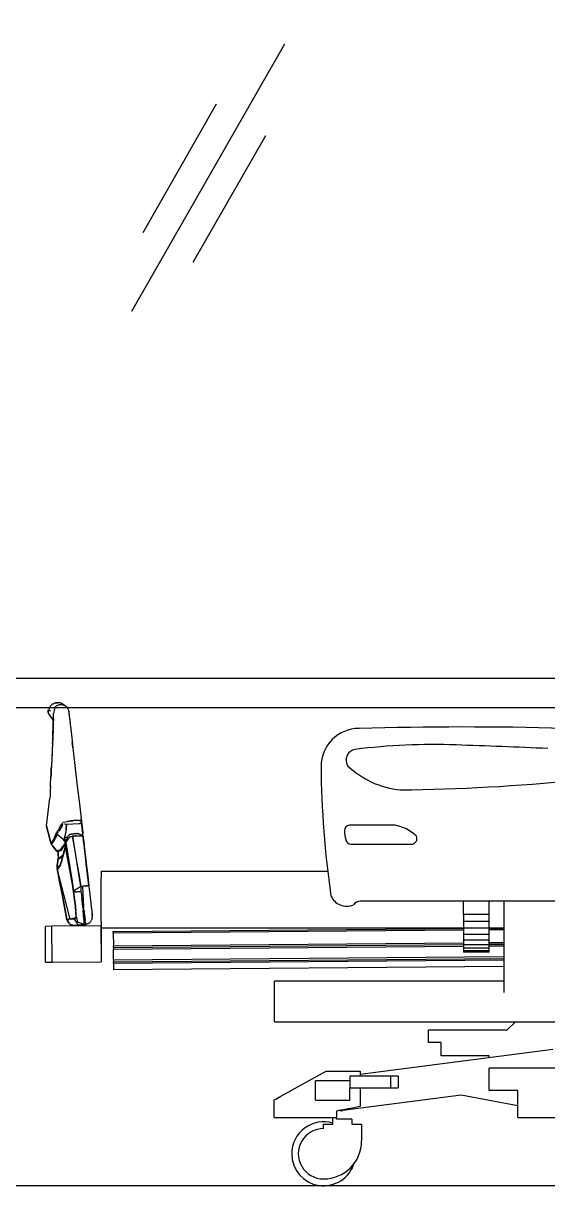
# Model space of a CAD drawing. Header units: millimetres. Extents: x 3552052 to 4144896, y -707811 to -630695.
# Drawn here: x 3655476 to 3656375, y -700186 to -698191 of the extents above; entities that cross this region are included whole.
import ezdxf

# ---------------------------------------------------------------- set-up
doc = ezdxf.new("R2010")
doc.units = ezdxf.units.MM
doc.header["$LTSCALE"] = 6
doc.header["$MEASUREMENT"] = 0
for name, color, linetype, lineweight in [('EQP', 6, 'CONTINUOUS', 0), ('MEP_HVAC_RA_DUCT', 1, 'CONTINUOUS', 0), ('SECTION', 251, 'CONTINUOUS', 0)]:
    doc.layers.add(name, color=color, linetype=linetype, lineweight=lineweight)

msp = doc.modelspace()

# ---------------------------------------------------------------- linework, layer by layer
at = {"layer": 'EQP', "lineweight": -3}
for p, q in [((3655521.2, -699366), (3655523, -699362.2)), ((3655526, -699359.5), (3655524.9, -699360.3)), ((3655530.5, -699357.5), (3655529.7, -699357.9)), ((3655531.8, -699357.4), (3655531.5, -699357.4)), ((3655531.5, -699357.4), (3655531.8, -699357.4)), ((3655539.5, -699357.3), (3655537.1, -699357)), ((3655542.1, -699358.4), (3655540.8, -699358.1)), ((3655541.3, -699360.1), (3655543.8, -699360.5)), ((3655544, -699359.8), (3655542.1, -699358.4)), ((3655547, -699361.7), (3655544.3, -699359.9)), ((3655547, -699361.8), (3655547.4, -699362.1)), ((3655549.2, -699363.2), (3655548.6, -699362.9)), ((3655549.2, -699363.2), (3655548.9, -699363)), ((3655550.1, -699364.2), (3655549.2, -699363.2)), ((3655519.7, -699376.5), (3655527.1, -699386.4)), ((3655520.7, -699367), (3655520.2, -699369.3)), ((3655520.2, -699369.3), (3655520.2, -699369.3)), ((3655520.7, -699367), (3655521.2, -699366)), ((3655521.5, -699370.1), (3655521.5, -699370.5)), ((3655521.5, -699370.5), (3655521.5, -699370.1)), ((3655554.2, -699373.2), (3655554.1, -699371.9)), ((3655554.1, -699371.9), (3655554.2, -699373.2)), ((3655554.7, -699377.4), (3655554.6, -699376.9)), ((3655554.7, -699376.9), (3655554.7, -699377.4)), ((3655527.1, -699408.7), (3655527.4, -699399.8)), ((3655527.2, -699386.9), (3655527.2, -699386.1)), ((3655527.2, -699386.1), (3655527.3, -699387.5)), ((3655527.4, -699390.1), (3655527.3, -699387.5)), ((3655527.3, -699403.8), (3655527.3, -699401.4)), ((3655527.5, -699392.9), (3655527.4, -699390.6)), ((3655527.4, -699395.6), (3655527.4, -699390.6)), ((3655527.4, -699399.8), (3655527.4, -699397.4)), ((3655528.3, -699388.4), (3655528.3, -699385.3)), ((3655556.5, -699392.5), (3655556.5, -699392.9)), ((3655526.5, -699425), (3655526.6, -699423.4)), ((3655526.6, -699421.7), (3655526.8, -699416.6)), ((3655526.6, -699421.7), (3655526.7, -699421.4)), ((3655526.6, -699423.4), (3655526.6, -699421.7)), ((3655526.5, -699425), (3655524.4, -699466.5)), ((3655526.4, -699426.9), (3655526.5, -699425)), ((3655560.6, -699428.5), (3655560.2, -699425.3)), ((3655561.3, -699434.4), (3655560.6, -699428.5)), ((3655515.7, -699568.1), (3655521.8, -699520.9)), ((3655543.1, -699567), (3655544.7, -699564.1)), ((3655543.3, -699561.9), (3655552.1, -699560.8)), ((3655575.8, -699561), (3655575.2, -699555.3)), ((3655575.5, -699561.9), (3655575.8, -699561)), ((3655575.8, -699561), (3655578.1, -699580.4)), ((3655534.2, -699582.8), (3655536.8, -699578.2)), ((3655534.2, -699582.8), (3655544.2, -699590.5)), ((3655535.8, -699576.1), (3655535.3, -699577.1)), ((3655571.8, -699565.1), (3655550.2, -699566)), ((3655568.4, -699581.4), (3655567.2, -699581.5)), ((3655568.8, -699581.5), (3655568.4, -699581.4)), ((3655568.8, -699581.5), (3655570, -699581.5)), ((3655573.8, -699564.9), (3655573.6, -699565.1)), ((3655574, -699583.4), (3655574.1, -699583.5)), ((3655577.1, -699583.6), (3655576.4, -699584)), ((3655576.6, -699568), (3655576.6, -699567.7)), ((3655576.7, -699569), (3655576.6, -699568)), ((3655579.8, -699595.2), (3655578.3, -699582.2)), ((3656113.5, -699567.3), (3656035.6, -699567.3)), ((3655529.7, -699588.1), (3655528, -699591.4)), ((3655547.8, -699604.2), (3655545.1, -699616.9)), ((3655547.8, -699604.2), (3655545.5, -699614.1)), ((3655546.6, -699588.4), (3655552.4, -699587.7)), ((3655552.4, -699587.7), (3655546.6, -699588.4)), ((3655548.4, -699596.8), (3655546.8, -699589.7)), ((3655547.8, -699604.2), (3655548.3, -699602.1)), ((3655548.4, -699596.8), (3655548, -699597.4)), ((3655549.4, -699597), (3655548.4, -699596.8)), ((3655548.5, -699599.2), (3655548.9, -699598.5)), ((3655550.2, -699593), (3655549.9, -699593.6)), ((3655549.9, -699593.6), (3655549.9, -699593.9)), ((3655554.3, -699589.3), (3655554.2, -699589.5)), ((3655578.6, -699586.8), (3655578.8, -699587.1)), ((3655578.7, -699587.1), (3655578.8, -699587.1)), ((3655579.2, -699591.2), (3655578.8, -699588.8)), ((3655579.4, -699594.4), (3655579.7, -699594.6)), ((3655580.3, -699599.6), (3655579.5, -699595.2)), ((3655579.6, -699595.5), (3655579.8, -699595.2)), ((3655580, -699597.8), (3655579.7, -699595.2)), ((3655579.8, -699595.2), (3655580.1, -699597.8)), ((3655580.3, -699599.6), (3655580, -699599.3)), ((3655580.4, -699600.6), (3655580.1, -699600.1)), ((3656037.8, -699599.9), (3656141.3, -699599.9)), ((3655534.5, -699611.7), (3655533.8, -699612.1)), ((3655536.3, -699611.2), (3655536.6, -699611.5)), ((3655536.6, -699611.5), (3655536.3, -699611.2)), ((3655536.6, -699611.5), (3655536.7, -699611.9)), ((3655536.7, -699611.9), (3655536.6, -699611.5)), ((3655542.8, -699621.6), (3655543.9, -699620)), ((3655544, -699621.7), (3655544.5, -699619.7)), ((3655547.9, -699605), (3655562.5, -699680.9)), ((3655581.4, -699609.3), (3655581, -699607.6)), ((3655581.3, -699609.9), (3655581.4, -699609.3)), ((3655582.2, -699616.1), (3655582, -699615.7)), ((3655582, -699615.7), (3655582.2, -699616.1)), ((3655586, -699649.8), (3655582.1, -699616.1)), ((3655556.3, -699728.3), (3655534.1, -699641.6)), ((3655539.2, -699634.5), (3655538.3, -699636.9)), ((3655541.7, -699630), (3655541.1, -699631.7)), ((3655609.9, -699645.8), (3655998.9, -699645.8)), ((3655609.9, -699645.8), (3655609.9, -699656.7)), ((3655609.9, -699733.1), (3655609.9, -699656.7)), ((3655562.5, -699680.9), (3655566.1, -699713.6)), ((3655564.9, -699681.4), (3655575.1, -699680.6)), ((3655567.1, -699676.7), (3655566.1, -699677.3)), ((3655577.9, -699672.2), (3655579.6, -699708)), ((3655586.2, -699671.2), (3655586.4, -699671.2)), ((3655576.6, -699692.1), (3655576.6, -699692.3)), ((3655578, -699705.7), (3655576.6, -699692.1)), ((3655577.8, -699702.9), (3655577.7, -699702.5)), ((3655577.8, -699702.9), (3655577.8, -699702.6)), ((3655578, -699704.8), (3655577.8, -699702.9)), ((3655578.2, -699706.8), (3655577.8, -699702.9)), ((3656742.1, -699697.4), (3656054.5, -699697.4)), ((3656231, -699720.2), (3656231, -699697.4)), ((3656275, -699720.2), (3656275, -699697.4)), ((3656299.8, -699697.4), (3656299.8, -699760.2)), ((3655566.6, -699726.1), (3655566.1, -699713.6)), ((3655566.7, -699723.4), (3655569.2, -699733.4)), ((3655580.2, -699728.3), (3655578.9, -699712.8)), ((3655579.7, -699721.3), (3655579.3, -699717.2)), ((3655580.1, -699712.5), (3655579.6, -699708)), ((3655579.7, -699721.3), (3655579.9, -699723.8)), ((3655580.8, -699718.9), (3655580.6, -699716.5)), ((3655580.8, -699718.9), (3655581.5, -699724.6)), ((3655594.3, -699722), (3655594, -699719.2)), ((3655594, -699719.2), (3655594.4, -699722.9)), ((3655594.4, -699722.9), (3655594.5, -699725.3)), ((3656275, -699720.2), (3656231, -699720.2)), ((3656231, -699720.2), (3656231, -699732.4)), ((3656275, -699732.4), (3656275, -699720.2)), ((3655524.9, -699740.6), (3655514, -699740.7)), ((3655514.5, -699802.2), (3655514, -699740.7)), ((3655609.4, -699739.8), (3655524.9, -699740.6)), ((3655525.4, -699802.1), (3655524.9, -699740.6)), ((3655552.1, -699731), (3655551.7, -699731.3)), ((3655551.7, -699731.3), (3655552.3, -699731.5)), ((3655552.2, -699728.8), (3655553.4, -699728.7)), ((3655553, -699728.7), (3655552.2, -699728.8)), ((3655552.2, -699728.8), (3655554.2, -699735.4)), ((3655555.2, -699736.1), (3655556, -699737)), ((3655556, -699737), (3655557, -699737.5)), ((3655562.9, -699727.5), (3655556.3, -699728.3)), ((3655559.2, -699738.5), (3655560.2, -699739.1)), ((3655561, -699739), (3655560.2, -699739.1)), ((3655560.2, -699739.1), (3655561.4, -699739.2)), ((3655562.9, -699727.5), (3655565.8, -699731.8)), ((3655565, -699739.4), (3655566.3, -699739.3)), ((3655565, -699739.4), (3655566.3, -699739.3)), ((3655566.3, -699739.3), (3655565, -699739.4)), ((3655565.5, -699731.5), (3655566, -699732.1)), ((3655569.2, -699733.4), (3655566, -699732.3)), ((3655567.2, -699733.9), (3655569.9, -699738.2)), ((3655580.1, -699737.7), (3655569.2, -699733.4)), ((3655570.8, -699738.8), (3655569.9, -699738.2)), ((3655580.2, -699728.3), (3655580.1, -699737.7)), ((3655581.4, -699737.5), (3655580.3, -699737.7)), ((3655582.4, -699732.6), (3655582.3, -699731.6)), ((3655582.8, -699736.3), (3655582.9, -699736.5)), ((3655582.9, -699736.5), (3655582.8, -699736.3)), ((3655587.6, -699735.9), (3655585.3, -699736.9)), ((3655587.6, -699735.9), (3655589.8, -699734.4)), ((3655591.7, -699732.5), (3655593.1, -699730.2)), ((3655594.1, -699727.8), (3655593.1, -699730.2)), ((3655594.1, -699727.8), (3655594.5, -699725.3)), ((3655609.4, -699739.8), (3655609.9, -699801.4)), ((3655610.1, -699801.4), (3655609.5, -699739.8)), ((3655609.9, -699733.1), (3655609.9, -699743.9)), ((3656231, -699732.4), (3656231, -699744)), ((3656275, -699732.4), (3656231, -699732.4)), ((3656275, -699744), (3656275, -699732.4)), ((3656231, -699743.9), (3655609.9, -699743.9)), ((3655630.4, -699749.8), (3656231, -699744.6)), ((3656231, -699747.3), (3655630.4, -699752.6)), ((3655630.4, -699752.6), (3655630.4, -699749.8)), ((3655630.4, -699752.6), (3655630.6, -699774.3)), ((3656231, -699744), (3656231, -699754.7)), ((3656275, -699744), (3656231, -699744)), ((3656231, -699754.7), (3656231, -699764.2)), ((3656275, -699754.7), (3656231, -699754.7)), ((3656294.4, -699743.9), (3656275, -699743.9)), ((3656275, -699744.2), (3656299.8, -699744)), ((3656275, -699754.7), (3656275, -699744)), ((3656299.8, -699746.7), (3656275, -699746.9)), ((3656275, -699764.2), (3656275, -699754.7)), ((3656299.8, -699743.9), (3656294.4, -699743.9)), ((3656299.8, -699760.2), (3656299.8, -699772.1)), ((3655630.6, -699774.3), (3656231, -699769.1)), ((3655630.6, -699777.1), (3656231, -699771.8)), ((3655630.6, -699777.1), (3655630.6, -699774.3)), ((3655630.6, -699779.8), (3656231, -699774.6)), ((3655630.6, -699777.1), (3655630.6, -699779.8)), ((3655630.8, -699798.9), (3655630.6, -699779.8)), ((3656231, -699764.2), (3656231, -699772.2)), ((3656275, -699764.2), (3656231, -699764.2)), ((3656231, -699772.2), (3656231, -699778.4)), ((3656275, -699772.2), (3656231, -699772.2)), ((3656231, -699778.4), (3656231, -699782.6)), ((3656275, -699778.4), (3656231, -699778.4)), ((3656231, -699782.6), (3656231, -699784.8)), ((3656275, -699782.6), (3656231, -699782.6)), ((3656275, -699772.2), (3656275, -699764.2)), ((3656275, -699768.7), (3656299.8, -699768.5)), ((3656275, -699771.4), (3656299.8, -699771.2)), ((3656275, -699778.4), (3656275, -699772.2)), ((3656275, -699774.2), (3656299.8, -699774)), ((3656275, -699782.6), (3656275, -699778.4)), ((3656275, -699784.8), (3656275, -699782.6)), ((3656299.8, -699772.1), (3656299.8, -699834.3)), ((3655514.5, -699802.2), (3655525.4, -699802.1)), ((3655525.4, -699802.1), (3655609.9, -699801.4)), ((3656299.8, -699793), (3655630.8, -699798.9)), ((3655630.8, -699801.6), (3656299.8, -699795.7)), ((3656299.8, -699798.5), (3655630.8, -699804.3)), ((3655630.8, -699798.9), (3655630.8, -699801.6)), ((3655630.8, -699804.3), (3655630.8, -699801.6)), ((3656275, -699784.8), (3656231, -699784.8)), ((3655630.8, -699804.3), (3655630.9, -699815.2)), ((3656299.8, -699809.4), (3655630.9, -699815.2)), ((3656299.8, -699834.9), (3655906.9, -699834.9)), ((3655906.9, -699904.3), (3655906.9, -699834.9)), ((3656299.8, -699834.3), (3656299.8, -699841.5)), ((3656299.8, -699841.5), (3656299.8, -699852)), ((3656299.8, -699852), (3656299.8, -699854)), ((3655906.9, -699904.3), (3657375.9, -699904.3)), ((3656170.6, -699940), (3656170.6, -699918.2)), ((3656170.6, -699918.2), (3656305.8, -699918.2)), ((3656305.8, -699918.2), (3656319.8, -699904.3)), ((3656192.4, -699940), (3656170.6, -699940)), ((3656192.4, -699963), (3656192.4, -699940)), ((3656053.9, -699994.2), (3656383.8, -699951.2)), ((3656275, -699963), (3656192.4, -699963)), ((3656275, -699965.4), (3656275, -699963)), ((3655995.4, -699989.2), (3656017.2, -699989.2)), ((3656017.2, -699989.2), (3656053.9, -699989.2)), ((3656106.3, -699997.7), (3656036, -699997.7)), ((3656036, -699997.7), (3656036, -700018)), ((3656053.9, -699989.2), (3656053.9, -699997.7)), ((3656118.9, -699997.7), (3656106.3, -699997.7)), ((3656106.3, -700018), (3656106.3, -699997.7)), ((3656118.9, -699997.7), (3656118.9, -700018)), ((3656722.4, -699983.9), (3656275, -699983.9)), ((3656275, -700022.3), (3656275, -699983.9)), ((3655977.2, -700039), (3655977.2, -700005.7)), ((3655988.8, -700005.7), (3655977.2, -700005.7)), ((3656036, -700005.7), (3655988.8, -700005.7)), ((3656036, -700039), (3656036, -700018)), ((3656036, -700018), (3656106.3, -700018)), ((3656053.9, -700018), (3656053.9, -700049.8)), ((3656106.3, -700018), (3656118.9, -700018)), ((3656324, -700022.3), (3656275, -700022.3)), ((3656324, -700068.5), (3656324, -700022.3)), ((3655906.3, -700068.5), (3655906.3, -700038.6)), ((3655977.2, -700039), (3655988.8, -700039)), ((3655988.8, -700039), (3656036, -700039)), ((3656226.6, -700030.1), (3656024, -700056.5)), ((3656324, -700048.4), (3656226.6, -700030.1)), ((3656013.3, -700057.7), (3656013.3, -700068.5)), ((3655906.3, -700068.5), (3656013.3, -700068.5)), ((3655991.1, -700087.9), (3655991.1, -700080.1)), ((3655991.1, -700080.1), (3656006.7, -700080.1)), ((3656006.7, -700080.1), (3656006.7, -700068.5)), ((3656013.3, -700071.4), (3656013.3, -700068.5)), ((3656039.4, -700071.4), (3656013.3, -700071.4)), ((3656039.4, -700071.4), (3656039.4, -700080.1)), ((3656039.4, -700080.1), (3656056.2, -700080.1)), ((3656056.2, -700080.1), (3656056.2, -700108.7)), ((3656324, -700068.5), (3656722.4, -700068.5))]:
    msp.add_line(p, q, dxfattribs=at)
at = {"layer": 'EQP', "lineweight": -3, "flags": 128}
for points in [[(3655523, -699362.2), (3655523.5, -699361.8), (3655524, -699361.3), (3655524.5, -699360.8), (3655524.9, -699360.3)], [(3655526, -699359.5), (3655526.9, -699359.1), (3655527.7, -699358.7), (3655528.6, -699358.3), (3655529.5, -699357.9)], [(3655534.1, -699361.6), (3655533.1, -699362.4), (3655532.1, -699363.3), (3655531.1, -699364.1), (3655530.1, -699365)], [(3655530.1, -699365), (3655531.1, -699364.1), (3655531.5, -699363.8)], [(3655530.5, -699357.5), (3655530.8, -699357.5), (3655531.1, -699357.5), (3655531.5, -699357.4)], [(3655531.5, -699363.8), (3655532.1, -699363.3), (3655533.1, -699362.4), (3655534.1, -699361.6)], [(3655534.6, -699357.1), (3655533.9, -699357.1), (3655533.2, -699357.2), (3655532.5, -699357.3), (3655531.8, -699357.4)], [(3655531.8, -699357.4), (3655532.5, -699357.3), (3655533.2, -699357.2), (3655533.5, -699357.2)], [(3655534.6, -699357.1), (3655534.2, -699357.1), (3655533.9, -699357.1), (3655533.5, -699357.2), (3655533.2, -699357.2)], [(3655533.2, -699357.2), (3655533.5, -699357.2), (3655533.9, -699357.1), (3655534.2, -699357.1), (3655534.6, -699357.1)], [(3655534.1, -699361.6), (3655535.3, -699361.2), (3655535.8, -699361.1)], [(3655535.8, -699361.1), (3655535.3, -699361.2), (3655534.1, -699361.6)], [(3655537.1, -699357), (3655536.5, -699357), (3655535.8, -699357), (3655535.2, -699357.1), (3655534.6, -699357.1)], [(3655537.1, -699360.7), (3655537.7, -699360.5), (3655538.8, -699360.1)], [(3655538.8, -699360.1), (3655537.7, -699360.5), (3655537.1, -699360.7)], [(3655538.9, -699360.1), (3655539.5, -699360.1), (3655540.1, -699360.1), (3655540.7, -699360.1), (3655541.3, -699360.1)], [(3655544.2, -699359.8), (3655543, -699359.2), (3655541.8, -699358.6), (3655540.6, -699358), (3655539.4, -699357.4)], [(3655543.8, -699360.5), (3655544.4, -699360.7), (3655545.1, -699360.9), (3655545.7, -699361.2), (3655546.3, -699361.4)], [(3655548.6, -699362.9), (3655548, -699362.5), (3655547.4, -699362.1), (3655546.9, -699361.8), (3655546.3, -699361.4)], [(3655549.5, -699363.8), (3655550.1, -699364.3), (3655551.2, -699365.1)], [(3655519, -699369.4), (3655518.9, -699370.4), (3655518.8, -699371.4), (3655518.7, -699372.4), (3655518.7, -699373.3)], [(3655518.7, -699373.3), (3655518.7, -699372.4), (3655518.8, -699371.4), (3655518.9, -699370.4), (3655519, -699369.4)], [(3655518.7, -699373.3), (3655518.9, -699374.1), (3655519.2, -699374.9), (3655519.4, -699375.7), (3655519.7, -699376.5)], [(3655519.7, -699376.5), (3655519.4, -699375.7), (3655519.2, -699374.9), (3655518.9, -699374.1), (3655518.7, -699373.3)], [(3655519, -699369.4), (3655520, -699369.9), (3655521, -699370.3), (3655522.1, -699370.8), (3655523.1, -699371.2)], [(3655520.2, -699369.3), (3655520.2, -699369.3), (3655520.2, -699369.3)], [(3655523.1, -699371.2), (3655522.4, -699370.8), (3655521.7, -699370.3), (3655521, -699369.8), (3655520.3, -699369.3)], [(3655530.1, -699365), (3655529.9, -699365.8), (3655529.7, -699366.6), (3655529.5, -699367.4), (3655527.8, -699375.3)], [(3655528.3, -699385.3), (3655528.2, -699382.8), (3655528, -699380.3), (3655527.9, -699377.8), (3655527.8, -699375.3)], [(3655552.6, -699367.3), (3655552.3, -699366.7), (3655551.9, -699366.2), (3655551.5, -699365.6), (3655551.2, -699365.1)], [(3655553.6, -699369.6), (3655553.4, -699369), (3655553.1, -699368.4), (3655552.9, -699367.9), (3655552.6, -699367.3)], [(3655553.6, -699369.6), (3655553.7, -699370.2), (3655553.9, -699370.8), (3655554, -699371.4), (3655554.1, -699371.9)], [(3655554.1, -699371.9), (3655554.2, -699373.2), (3655554.4, -699374.4), (3655554.5, -699375.6), (3655554.7, -699376.9)], [(3655554.7, -699376.9), (3655554.7, -699377.4), (3655554.8, -699377.9), (3655554.8, -699378.4), (3655554.9, -699378.9)], [(3655554.7, -699377.4), (3655554.7, -699377.1), (3655554.7, -699376.9)], [(3655554.9, -699378.9), (3655555, -699379.9), (3655555.1, -699380.9), (3655555.2, -699381.9), (3655555.4, -699382.9)], [(3655555.4, -699382.9), (3655555.5, -699384.4), (3655555.7, -699386), (3655555.9, -699387.5), (3655556.1, -699389)], [(3655526.9, -699414.9), (3655526.9, -699413.6), (3655527.1, -699408.7), (3655527.3, -699403.8)], [(3655527.4, -699390.5), (3655527.3, -699388.4), (3655527.2, -699386.9)], [(3655527.3, -699404.8), (3655527.2, -699406), (3655527.2, -699408.1)], [(3655527.3, -699387.5), (3655527.4, -699388.9), (3655527.4, -699390.2), (3655527.4, -699391.6), (3655527.5, -699392.9)], [(3655527.4, -699399.8), (3655527.3, -699401.9), (3655527.3, -699402.5)], [(3655527.4, -699397.7), (3655527.4, -699395.6), (3655527.5, -699392.9)], [(3655527.5, -699392.9), (3655527.4, -699394.6), (3655527.4, -699396.4), (3655527.4, -699398.1), (3655527.4, -699399.8)], [(3655556.1, -699389), (3655556.3, -699391.1), (3655556.5, -699393.1), (3655556.8, -699395.1), (3655557, -699397.2)], [(3655557, -699397.2), (3655557.6, -699402.2), (3655558.2, -699407.3), (3655558.7, -699412.4), (3655559.3, -699417.5)], [(3655527.2, -699408.1), (3655527.1, -699411.5), (3655526.9, -699414.9), (3655526.8, -699418.3), (3655526.6, -699421.7)], [(3655559.3, -699417.5), (3655560, -699423), (3655560.6, -699428.4), (3655561.2, -699433.9), (3655561.8, -699439.4)], [(3655526.5, -699425), (3655526.2, -699430.3), (3655525.9, -699435.6), (3655525.7, -699440.9), (3655525.4, -699446.2)], [(3655561.8, -699439.4), (3655561.8, -699439.4), (3655561.7, -699439.4), (3655561.7, -699439.4), (3655561.6, -699439.4)], [(3655561.8, -699439.4), (3655565.3, -699469.8), (3655568.8, -699500.2), (3655572.3, -699530.6), (3655575.8, -699561)], [(3655525.4, -699446.2), (3655525.1, -699451.3), (3655524.9, -699456.4), (3655524.6, -699461.5), (3655524.4, -699466.5)], [(3655523.4, -699485.2), (3655523.7, -699480.6), (3655523.9, -699475.9), (3655524.1, -699471.2), (3655524.4, -699466.5)], [(3655524.4, -699466.5), (3655524.1, -699471.2), (3655523.9, -699475.9), (3655523.7, -699480.6), (3655523.4, -699485.2)], [(3655522.8, -699500.8), (3655522.5, -699506.3), (3655522.3, -699511.7), (3655522, -699517.2), (3655521.8, -699520.9)], [(3655522.6, -699501.9), (3655522.8, -699497.8), (3655523, -699493.6), (3655523.2, -699489.4), (3655523.4, -699485.2)], [(3655556.2, -699560.1), (3655555.1, -699560.2), (3655554.1, -699560.4), (3655553.1, -699560.6), (3655552.1, -699560.8)], [(3655562.5, -699559.3), (3655560.9, -699559.5), (3655559.3, -699559.7), (3655557.7, -699559.9), (3655556.2, -699560.1)], [(3655556.2, -699560.1), (3655557.7, -699559.9), (3655559.3, -699559.7), (3655560.9, -699559.5), (3655562.5, -699559.3)], [(3655565.1, -699559.1), (3655564.4, -699559.2), (3655563.8, -699559.2), (3655563.1, -699559.3), (3655562.5, -699559.3)], [(3655567.5, -699559), (3655566.9, -699559), (3655566.3, -699559.1), (3655565.7, -699559.1), (3655565.1, -699559.1)], [(3655569.8, -699559.1), (3655569.3, -699559.1), (3655568.7, -699559), (3655568.1, -699559), (3655567.5, -699559)], [(3655571.8, -699559.3), (3655571.3, -699559.2), (3655570.8, -699559.2), (3655570.3, -699559.1), (3655569.8, -699559.1)], [(3655574.7, -699560), (3655574, -699559.8), (3655573.3, -699559.6), (3655572.6, -699559.4), (3655571.8, -699559.3)], [(3655574.6, -699563.9), (3655574.1, -699564.5), (3655573.8, -699564.9)], [(3655575.7, -699562.6), (3655575.2, -699563.3), (3655574.6, -699563.9)], [(3655575.8, -699561), (3655575.6, -699560.8), (3655575.3, -699560.5), (3655575, -699560.2), (3655574.7, -699560)], [(3655574.7, -699560), (3655575, -699560.6), (3655575.2, -699561.3), (3655575.4, -699562), (3655575.7, -699562.6)], [(3655578.3, -699582.2), (3655577.7, -699576.9), (3655577.1, -699571.6), (3655576.4, -699566.3), (3655575.8, -699561)], [(3655515.7, -699568.1), (3655517.7, -699575.8), (3655519.8, -699583.5), (3655521.8, -699591.3), (3655523.9, -699599)], [(3655523.9, -699599), (3655521.8, -699591.3), (3655519.8, -699583.5), (3655517.7, -699575.8), (3655515.7, -699568.1)], [(3655529.8, -699587.6), (3655530.6, -699585.9), (3655531.4, -699584.2), (3655532.2, -699582.5), (3655533, -699580.8)], [(3655534.2, -699582.9), (3655533.4, -699584.5), (3655532.5, -699586.2), (3655531.7, -699587.9), (3655530.9, -699589.6)], [(3655530.9, -699589.6), (3655531.7, -699587.9), (3655532.5, -699586.2), (3655533.4, -699584.5), (3655534.2, -699582.9)], [(3655533, -699580.8), (3655534.2, -699578.7), (3655535.3, -699577)], [(3655541.9, -699564.5), (3655541.4, -699565.5), (3655539.6, -699569), (3655537.7, -699572.6), (3655535.8, -699576.1)], [(3655542.7, -699567.9), (3655541.4, -699570.4), (3655540, -699572.9), (3655538.7, -699575.4), (3655537.4, -699577.9)], [(3655546.6, -699564.8), (3655547.5, -699565.1), (3655548.4, -699565.4), (3655549.3, -699565.7), (3655549.8, -699565.9)], [(3655548.2, -699582.5), (3655547.8, -699584), (3655547.4, -699585.4), (3655547, -699586.9), (3655546.6, -699588.4)], [(3655549.5, -699575.4), (3655549.2, -699577.2), (3655548.9, -699579), (3655548.5, -699580.7), (3655548.2, -699582.5)], [(3655549.5, -699575.4), (3655549.7, -699573.1), (3655549.9, -699570.7), (3655550.1, -699568.4), (3655550.2, -699566)], [(3655550.2, -699566), (3655550.1, -699568.4), (3655549.9, -699570.7), (3655549.7, -699573.1), (3655549.5, -699575.4)], [(3655553.7, -699584.8), (3655554.2, -699584.3), (3655554.7, -699583.8), (3655555.1, -699583.3), (3655555.6, -699582.9)], [(3655555.6, -699582.9), (3655555.7, -699583), (3655555.8, -699583.1), (3655555.9, -699583.2), (3655556, -699583.4)], [(3655555.8, -699583.3), (3655556.5, -699582.9), (3655557.2, -699582.6)], [(3655557.2, -699582.6), (3655556.5, -699582.9), (3655555.8, -699583.3)], [(3655557.2, -699582.6), (3655557.9, -699582.5), (3655558.7, -699582.4), (3655559.4, -699582.2), (3655560.1, -699582.1)], [(3655560.1, -699582.1), (3655561.4, -699581.9), (3655562.6, -699581.8), (3655563.8, -699581.7), (3655565, -699581.5)], [(3655565, -699581.5), (3655566.3, -699581.5), (3655567.5, -699581.5), (3655568.7, -699581.5)], [(3655570, -699581.5), (3655570.6, -699581.6), (3655571.2, -699581.8), (3655571.8, -699581.9), (3655572.4, -699582)], [(3655573.6, -699565.1), (3655572.8, -699565.1), (3655572.4, -699565.1), (3655572.1, -699565.1), (3655571.8, -699565.1)], [(3655572.4, -699582), (3655572.8, -699582.4), (3655573.2, -699582.7), (3655573.6, -699583.1), (3655574, -699583.4)], [(3655577.2, -699584.3), (3655576.4, -699584.1), (3655575.6, -699583.9), (3655574.8, -699583.6), (3655574, -699583.4)], [(3655578.8, -699587.1), (3655578.4, -699586.4), (3655578, -699585.7), (3655577.6, -699585), (3655577.2, -699584.3)], [(3655578.1, -699580.4), (3655578.1, -699580.9), (3655578.2, -699581.3), (3655578.2, -699581.8), (3655578.3, -699582.2)], [(3655580.3, -699599.6), (3655579.8, -699595.5), (3655579.3, -699591.1), (3655578.8, -699586.7), (3655578.3, -699582.2)], [(3655528, -699591.4), (3655526.9, -699593.3), (3655525.9, -699595.2), (3655524.9, -699597.1), (3655523.9, -699599)], [(3655524, -699598.8), (3655524.2, -699598.6), (3655524.4, -699598.4), (3655524.5, -699598.2)], [(3655524.7, -699600.7), (3655526.3, -699597.9), (3655527.8, -699595.1), (3655528.5, -699593.9)], [(3655525.3, -699597), (3655525.1, -699597.9), (3655525, -699598.8), (3655524.8, -699599.7), (3655524.7, -699600.7)], [(3655533.6, -699611.8), (3655531.3, -699609), (3655529.1, -699606.2), (3655526.9, -699603.4), (3655524.7, -699600.7)], [(3655524.7, -699600.7), (3655526.9, -699603.4), (3655529.1, -699606.2), (3655531.3, -699609), (3655533.6, -699611.8)], [(3655530.9, -699589.6), (3655530.2, -699590.9), (3655529.6, -699592.2), (3655528.9, -699593.5), (3655528.3, -699594.8)], [(3655544.9, -699602.1), (3655543.6, -699604), (3655542.2, -699605.9), (3655540.9, -699607.7), (3655539.5, -699609.6)], [(3655539.5, -699609.6), (3655540.9, -699607.7), (3655542.2, -699605.9), (3655543.6, -699604), (3655544.9, -699602.1)], [(3655541.4, -699610.1), (3655543.3, -699607.1), (3655545.3, -699604.1), (3655547.2, -699601.2), (3655548.2, -699599.6)], [(3655548.4, -699596.8), (3655547.4, -699595.2), (3655546.3, -699593.6), (3655545.2, -699592), (3655544.2, -699590.5)], [(3655544.2, -699590.5), (3655545.2, -699592), (3655546.3, -699593.6), (3655547.4, -699595.2), (3655548.4, -699596.8)], [(3655547.8, -699597.7), (3655547.6, -699598.1), (3655546.7, -699599.3), (3655545.9, -699600.6), (3655545, -699601.9)], [(3655547.8, -699604.2), (3655547.5, -699606), (3655547.1, -699607.8), (3655546.8, -699609.5), (3655546.4, -699611.3)], [(3655546.6, -699588.4), (3655546.7, -699588.7), (3655546.7, -699589), (3655546.8, -699589.4), (3655546.8, -699589.7)], [(3655546.8, -699589.7), (3655548.2, -699591.6), (3655549.6, -699593.6), (3655549.9, -699593.9)], [(3655548.3, -699602.1), (3655548.2, -699602.7), (3655548.1, -699603.2), (3655547.9, -699603.7), (3655547.8, -699604.2)], [(3655547.9, -699605), (3655548.2, -699603), (3655548.6, -699601), (3655548.9, -699599.1), (3655549.2, -699597.1)], [(3655549.2, -699597.1), (3655550.5, -699595.2), (3655551.8, -699593.3), (3655553, -699591.3), (3655554.2, -699589.5)], [(3655549.2, -699595.7), (3655549.7, -699594.3), (3655550.2, -699593), (3655550.7, -699591.6), (3655551.2, -699590.2)], [(3655549.2, -699597.1), (3655552.5, -699618.1), (3655555.8, -699639), (3655559.2, -699660), (3655562.5, -699680.9)], [(3655562.5, -699680.9), (3655559.2, -699660), (3655555.8, -699639), (3655552.5, -699618.1), (3655549.2, -699597.1)], [(3655551.2, -699590.2), (3655551.9, -699588.8), (3655552.5, -699587.5), (3655553.1, -699586.1), (3655553.7, -699584.8)], [(3655554.3, -699589.4), (3655554.7, -699588.8), (3655555.2, -699588.2), (3655555.7, -699587.6), (3655556.2, -699586.9)], [(3655556.1, -699587), (3655555.7, -699587.6), (3655555.2, -699588.2), (3655554.7, -699588.8), (3655554.3, -699589.4)], [(3655556.2, -699586.9), (3655557.3, -699586.7), (3655558.4, -699586.6), (3655559.5, -699586.4), (3655560.6, -699586.2)], [(3655560.6, -699586.2), (3655561.8, -699586), (3655563.1, -699585.9), (3655564.3, -699585.7), (3655565.5, -699585.6)], [(3655565.5, -699585.6), (3655564.3, -699585.7), (3655563.1, -699585.9), (3655561.8, -699586), (3655560.6, -699586.2)], [(3655560.6, -699586.2), (3655564, -699607.8), (3655567.5, -699629.4), (3655570.9, -699651), (3655574.4, -699672.6)], [(3655575.5, -699672.4), (3655571.8, -699650.9), (3655568, -699629.3), (3655564.3, -699607.7), (3655560.6, -699586.2)], [(3655565.5, -699585.6), (3655566.2, -699585.5), (3655566.8, -699585.5), (3655567.4, -699585.4), (3655568.1, -699585.4)], [(3655568.1, -699585.4), (3655568.7, -699585.3), (3655569.3, -699585.3), (3655569.9, -699585.3), (3655570.6, -699585.3)], [(3655570.6, -699585.3), (3655571.1, -699585.3), (3655571.7, -699585.3), (3655572.3, -699585.3), (3655572.9, -699585.3)], [(3655572.9, -699585.3), (3655573.8, -699585.4), (3655574.7, -699585.5), (3655575.6, -699585.6), (3655576.5, -699585.7)], [(3655576.5, -699585.7), (3655577, -699585.9), (3655577.5, -699586.1), (3655578, -699586.3), (3655578.5, -699586.5)], [(3655578.5, -699586.5), (3655581, -699607.6), (3655583.5, -699628.7), (3655586, -699649.8), (3655588.5, -699670.9)], [(3655578.8, -699587.1), (3655578.8, -699586.9), (3655578.7, -699586.8), (3655578.6, -699586.7), (3655578.5, -699586.5)], [(3655579.1, -699589.7), (3655579, -699589.2), (3655578.9, -699588.8), (3655578.7, -699588.3)], [(3655588.5, -699670.9), (3655586.9, -699657.1), (3655584.2, -699633.7), (3655581.5, -699610.4), (3655578.8, -699587.1)], [(3655578.8, -699587.1), (3655579.1, -699589.6), (3655579.4, -699592.1), (3655579.7, -699594.6), (3655580, -699597.2)], [(3655579.2, -699591.2), (3655579.2, -699590.8), (3655579.2, -699590.4), (3655579.2, -699590.1), (3655579.1, -699589.7)], [(3655579.7, -699594.6), (3655579.5, -699593.6), (3655579.3, -699592.6), (3655579.1, -699591.6)], [(3655580, -699597.2), (3655579.8, -699596.2), (3655579.6, -699595.3), (3655579.5, -699594.5)], [(3655579.8, -699595.2), (3655579.8, -699595.8), (3655579.7, -699596.4)], [(3655579.9, -699596.6), (3655580, -699597), (3655580, -699597.4), (3655580.1, -699597.8), (3655580.1, -699598.2)], [(3655580, -699597.2), (3655580.3, -699600.2), (3655580.4, -699600.6)], [(3655580.3, -699599.6), (3655580.2, -699599), (3655580.1, -699598.4), (3655580.1, -699597.8), (3655580, -699597.2)], [(3655580.1, -699598.2), (3655580.3, -699599.6), (3655580.4, -699600.6)], [(3655581.4, -699609.3), (3655581.1, -699607.1), (3655580.9, -699605), (3655580.6, -699602.8), (3655580.4, -699600.6)], [(3655539.5, -699609.6), (3655538, -699610.1), (3655536.5, -699610.7), (3655535, -699611.2), (3655533.6, -699611.8)], [(3655533.6, -699611.8), (3655535, -699611.2), (3655536.5, -699610.7), (3655538, -699610.1), (3655539.5, -699609.6)], [(3655533.8, -699612.1), (3655535.6, -699611.6), (3655536.5, -699611.3)], [(3655535.4, -699612.4), (3655536.9, -699611.8), (3655538.4, -699611.2), (3655539.9, -699610.6), (3655541.4, -699610.1)], [(3655535.4, -699612.4), (3655535.8, -699615.5), (3655536.1, -699618.7), (3655536.5, -699621.8), (3655536.8, -699624.5)], [(3655536.8, -699624.5), (3655536.5, -699621.8), (3655536.1, -699618.7), (3655535.8, -699615.5), (3655535.4, -699612.4)], [(3655535.6, -699625.1), (3655537.4, -699624.2), (3655539.2, -699623.3), (3655541, -699622.5), (3655542.8, -699621.6)], [(3655544.5, -699617.5), (3655542, -699620), (3655539.5, -699622.5), (3655538.2, -699623.8)], [(3655545.5, -699614.1), (3655544.6, -699617.5), (3655543.7, -699620.8), (3655542.8, -699624.1), (3655541.9, -699627.4)], [(3655545.1, -699616.9), (3655544.6, -699619.1), (3655544.5, -699619.7)], [(3655546.4, -699611.3), (3655546.1, -699612.7), (3655545.8, -699614.1), (3655545.5, -699615.5), (3655545.1, -699616.9)], [(3655545.4, -699615.5), (3655545.9, -699613.3), (3655546.9, -699609.2), (3655547.9, -699605)], [(3655582.2, -699616.1), (3655582, -699614.4), (3655581.8, -699612.7), (3655581.6, -699611), (3655581.4, -699609.3)], [(3655582.2, -699616.1), (3655587, -699658.4), (3655588.5, -699670.9)], [(3655534, -699640.1), (3655534.4, -699636.4), (3655534.8, -699632.6), (3655535.2, -699628.8), (3655535.6, -699625.1)], [(3655535.6, -699625.1), (3655535.2, -699628.8), (3655534.8, -699632.6), (3655534.4, -699636.4), (3655534, -699640.1)], [(3655538.3, -699636.9), (3655537.2, -699637.7), (3655536.1, -699638.5), (3655535, -699639.3), (3655534, -699640.1)], [(3655536.2, -699641.8), (3655535.6, -699641.4), (3655535.1, -699641), (3655534.5, -699640.5), (3655534, -699640.1)], [(3655535, -699640.9), (3655534.6, -699641.2), (3655534.1, -699641.6)], [(3655534.1, -699641.6), (3655534.6, -699641.6), (3655535.1, -699641.7), (3655535.6, -699641.7), (3655536.2, -699641.8)], [(3655551.1, -699728.9), (3655546.8, -699707.1), (3655542.6, -699685.3), (3655538.3, -699663.4), (3655534.1, -699641.6)], [(3655534.1, -699641.6), (3655538.3, -699663.4), (3655542.6, -699685.3), (3655546.8, -699707.1), (3655551.1, -699728.9)], [(3655537.2, -699640.8), (3655536.9, -699641), (3655536.7, -699641.3), (3655536.4, -699641.5), (3655536.2, -699641.8)], [(3655539.3, -699636.7), (3655538.8, -699637.7), (3655538.2, -699638.7), (3655537.7, -699639.7), (3655537.2, -699640.8)], [(3655541.9, -699627.4), (3655541, -699629.8), (3655540.1, -699632.1), (3655539.2, -699634.5), (3655538.3, -699636.9)], [(3655540.1, -699634.3), (3655539.9, -699635), (3655539.3, -699636.7)], [(3655540.7, -699632.6), (3655540.5, -699633.3), (3655540.2, -699634.1)], [(3655542.8, -699626.4), (3655542.7, -699626.7), (3655542.3, -699627.8), (3655542, -699628.9), (3655541.7, -699630)], [(3655562.8, -699680.2), (3655562.7, -699680.4), (3655562.6, -699680.5), (3655562.5, -699680.7), (3655562.5, -699680.9)], [(3655562.5, -699680.9), (3655563, -699685.4), (3655563.6, -699689.9), (3655564.1, -699694.4), (3655564.7, -699698.9)], [(3655562.5, -699680.9), (3655563.5, -699681), (3655564.5, -699681.1)], [(3655564.7, -699698.9), (3655564.1, -699694.4), (3655563.6, -699689.9), (3655563, -699685.4), (3655562.5, -699680.9)], [(3655564.6, -699678.4), (3655564.2, -699678.8), (3655563.7, -699679.3), (3655563.2, -699679.7), (3655562.8, -699680.2)], [(3655562.8, -699680.2), (3655563.2, -699679.7), (3655563.7, -699679.3), (3655564.2, -699678.8), (3655564.6, -699678.4)], [(3655564.9, -699681.4), (3655564.4, -699681.1), (3655563.8, -699680.8), (3655563.3, -699680.5), (3655562.8, -699680.2)], [(3655566.1, -699677.3), (3655565.8, -699677.6), (3655565.4, -699677.8), (3655565, -699678.1), (3655564.6, -699678.4)], [(3655566.5, -699681.4), (3655566.1, -699681.4), (3655565.7, -699681.4), (3655565.3, -699681.4), (3655564.9, -699681.4)], [(3655565.8, -699677.6), (3655566.3, -699677.3), (3655567.1, -699676.7), (3655567.9, -699676.2)], [(3655566.5, -699681.4), (3655567, -699681.4), (3655567.5, -699681.3), (3655568, -699681.3), (3655568.5, -699681.3)], [(3655567.9, -699676.2), (3655569.5, -699675.3), (3655570.1, -699675)], [(3655568.5, -699681.3), (3655570.2, -699681.1), (3655571.8, -699681), (3655573.5, -699680.8), (3655575.1, -699680.6)], [(3655572.1, -699673.8), (3655570.6, -699674.7), (3655570, -699675)], [(3655574.4, -699672.6), (3655573.8, -699672.9), (3655573.3, -699673.2), (3655572.7, -699673.5), (3655572.1, -699673.8)], [(3655574.4, -699672.6), (3655574.6, -699674.6), (3655574.7, -699676.6), (3655574.9, -699678.6), (3655575.1, -699680.6)], [(3655575.1, -699680.6), (3655575.5, -699683.5), (3655575.8, -699686.4), (3655576.2, -699689.2), (3655576.6, -699692.1)], [(3655575.5, -699672.4), (3655576.1, -699672.4), (3655576.7, -699672.3), (3655577.3, -699672.2), (3655577.9, -699672.2)], [(3655580.3, -699671.9), (3655579.7, -699672), (3655579.1, -699672), (3655578.5, -699672.1), (3655577.9, -699672.2)], [(3655582.6, -699671.6), (3655582, -699671.7), (3655581.4, -699671.7), (3655580.9, -699671.8), (3655580.3, -699671.9)], [(3655584.7, -699671.4), (3655584.2, -699671.4), (3655583.6, -699671.5), (3655583.1, -699671.6), (3655582.6, -699671.6)], [(3655584.7, -699671.4), (3655585.1, -699671.3), (3655585.5, -699671.3), (3655585.9, -699671.2), (3655586.4, -699671.2)], [(3655586.4, -699671.2), (3655585.9, -699671.2), (3655585.5, -699671.3), (3655585.1, -699671.3), (3655584.7, -699671.4)], [(3655587.6, -699671), (3655587.3, -699671.1), (3655587, -699671.1), (3655586.7, -699671.1), (3655586.4, -699671.2)], [(3655588.5, -699670.9), (3655588.2, -699671), (3655588, -699671), (3655587.8, -699671), (3655587.6, -699671)], [(3655588.5, -699670.9), (3655588.7, -699673.3), (3655589, -699675.7), (3655589.3, -699678), (3655589.6, -699680.4)], [(3655589.6, -699680.4), (3655589.8, -699682.8), (3655590.1, -699685.2), (3655590.4, -699687.6), (3655590.7, -699690.1)], [(3655564.7, -699698.9), (3655565.1, -699702.6), (3655565.4, -699706.3), (3655565.8, -699710), (3655566.1, -699713.6)], [(3655566.1, -699713.6), (3655565.8, -699710), (3655565.4, -699706.3), (3655565.1, -699702.6), (3655564.7, -699698.9)], [(3655576.6, -699692.1), (3655576.9, -699694.8), (3655577.2, -699697.5), (3655577.5, -699700.2), (3655577.8, -699702.9)], [(3655577.8, -699702.9), (3655577.5, -699700.2), (3655577.2, -699697.5), (3655576.9, -699694.8), (3655576.6, -699692.1)], [(3655577.8, -699702.9), (3655578.1, -699705.4), (3655578.4, -699707.8), (3655578.6, -699710.3), (3655578.9, -699712.8)], [(3655578.5, -699708.8), (3655578.4, -699707.8), (3655578.1, -699705.4), (3655577.8, -699702.9)], [(3655578.6, -699710.3), (3655578.5, -699708.8), (3655578.2, -699706.4), (3655578, -699704.1), (3655577.8, -699702.9)], [(3655577.8, -699702.9), (3655578, -699704.1), (3655578.2, -699706.4), (3655578.5, -699708.8)], [(3655590.7, -699690.1), (3655590.9, -699692.4), (3655591.2, -699694.7), (3655591.5, -699697), (3655591.7, -699699.4)], [(3655591.7, -699699.4), (3655592, -699701.4), (3655592.2, -699703.5), (3655592.5, -699705.6), (3655592.7, -699707.7)], [(3655566.5, -699719.3), (3655566.4, -699717.9), (3655566.3, -699716.5), (3655566.2, -699715.1), (3655566.1, -699713.6)], [(3655566.3, -699716.5), (3655566.4, -699718.5), (3655566.5, -699721), (3655566.5, -699721.4)], [(3655566.7, -699723.4), (3655566.6, -699722.4), (3655566.6, -699721.4), (3655566.5, -699720.3), (3655566.5, -699719.3)], [(3655566.6, -699726.1), (3655566.6, -699725.4), (3655566.6, -699724.8), (3655566.6, -699724.1), (3655566.7, -699723.4)], [(3655566.7, -699723.4), (3655566.6, -699724.1), (3655566.6, -699724.8), (3655566.6, -699725.4), (3655566.6, -699726.1)], [(3655578.9, -699712.8), (3655579.1, -699714.9), (3655579.3, -699717), (3655579.5, -699719.1), (3655579.7, -699721.3)], [(3655579.7, -699721.3), (3655579.5, -699719.1), (3655579.3, -699717), (3655579.1, -699714.9), (3655578.9, -699712.8)], [(3655580.8, -699718.3), (3655580.5, -699715.7), (3655580.2, -699713.2), (3655579.9, -699710.6), (3655579.6, -699708)], [(3655579.7, -699721.3), (3655579.8, -699723), (3655580, -699724.8), (3655580.1, -699726.5), (3655580.2, -699728.3)], [(3655580.1, -699726.5), (3655580, -699724.8), (3655579.8, -699723), (3655579.7, -699721.3)], [(3655580.1, -699712.7), (3655580.3, -699714), (3655580.6, -699716.5)], [(3655580.6, -699716.5), (3655580.3, -699714), (3655580.1, -699712.7)], [(3655580.6, -699716.5), (3655580.8, -699718.6), (3655581, -699720.6), (3655581.3, -699722.6), (3655581.5, -699724.6)], [(3655581.7, -699726.8), (3655581.5, -699724.7), (3655581.3, -699722.6), (3655581, -699720.5), (3655580.8, -699718.3)], [(3655592.7, -699707.7), (3655593, -699710.6), (3655593.4, -699713.5), (3655593.7, -699716.3), (3655594, -699719.2)], [(3655594, -699719.2), (3655594.1, -699720.1), (3655594.2, -699721.1), (3655594.3, -699722), (3655594.4, -699722.9)], [(3655594.4, -699722.9), (3655594.4, -699722.7), (3655594.4, -699722.4), (3655594.4, -699722.2), (3655594.3, -699722)], [(3655594.3, -699722), (3655594.4, -699722.2), (3655594.4, -699722.4), (3655594.4, -699722.7), (3655594.4, -699722.9)], [(3655594.4, -699722.9), (3655594.4, -699722.7), (3655594.4, -699722.4), (3655594.4, -699722.2), (3655594.3, -699722)], [(3655594.4, -699722.9), (3655594.5, -699723.5), (3655594.5, -699724.1), (3655594.5, -699724.7), (3655594.5, -699725.3)], [(3655551.1, -699728.9), (3655551.4, -699728.9), (3655551.7, -699728.9), (3655551.9, -699728.9), (3655552.2, -699728.8)], [(3655554.2, -699735.4), (3655553.4, -699733.7), (3655552.6, -699732.1), (3655551.9, -699730.5), (3655551.1, -699728.9)], [(3655551.7, -699731.3), (3655552, -699731.8), (3655552.2, -699732.4), (3655552.5, -699732.9), (3655552.8, -699733.4)], [(3655556.3, -699728.3), (3655555, -699728.5), (3655553.7, -699728.6), (3655552.8, -699728.7)], [(3655552.8, -699733.4), (3655553.6, -699734.3), (3655554, -699734.8)], [(3655558, -699738.2), (3655557.1, -699737.5), (3655556.1, -699736.8), (3655555.1, -699736.1), (3655554.2, -699735.4)], [(3655566.6, -699726.1), (3655564, -699726.6), (3655561.4, -699727.2), (3655558.8, -699727.8), (3655556.3, -699728.3)], [(3655556.3, -699728.3), (3655557.9, -699728.1), (3655559.8, -699727.9)], [(3655562.6, -699739.5), (3655561.5, -699739.2), (3655560.3, -699738.8), (3655559.2, -699738.5), (3655558, -699738.2)], [(3655559.8, -699727.9), (3655560.5, -699727.8), (3655561.3, -699727.7), (3655562.1, -699727.6), (3655562.9, -699727.5)], [(3655565, -699739.4), (3655564.4, -699739.4), (3655563.8, -699739.4), (3655563.2, -699739.5), (3655562.6, -699739.5)], [(3655562.9, -699727.5), (3655563.2, -699727.4), (3655563.5, -699727.4), (3655563.8, -699727.3), (3655564.1, -699727.3)], [(3655564.1, -699727.4), (3655564.6, -699727.3), (3655565.2, -699727.2), (3655565.7, -699727.1), (3655566.2, -699727)], [(3655570.8, -699738.8), (3655569.4, -699738.9), (3655567.9, -699739.1), (3655566.5, -699739.3), (3655565, -699739.4)], [(3655566.2, -699727), (3655566.3, -699726.8), (3655566.4, -699726.5), (3655566.5, -699726.3), (3655566.6, -699726.1)], [(3655566.4, -699732.7), (3655566.8, -699733.3), (3655567.2, -699733.9)], [(3655572.6, -699738.6), (3655572.1, -699738.6), (3655571.5, -699738.7), (3655570.8, -699738.8)], [(3655574.3, -699738.3), (3655573.8, -699738.4), (3655572.6, -699738.5)], [(3655578, -699737.9), (3655577.1, -699738), (3655576.1, -699738.1), (3655575.2, -699738.3), (3655574.3, -699738.4)], [(3655578, -699737.9), (3655578.6, -699737.9), (3655580.8, -699737.6), (3655583, -699737.4)], [(3655580.1, -699737.7), (3655579.6, -699737.7), (3655579.1, -699737.8), (3655578.5, -699737.9), (3655578, -699737.9)], [(3655578.2, -699737.9), (3655578.9, -699737.8), (3655579.6, -699737.8), (3655580.3, -699737.7)], [(3655583, -699737.4), (3655582.3, -699737.4), (3655581.6, -699737.5), (3655580.9, -699737.6), (3655580.1, -699737.7)], [(3655583, -699737.4), (3655582.6, -699737.4), (3655582.2, -699737.5), (3655581.8, -699737.5), (3655581.4, -699737.5)], [(3655581.4, -699737.5), (3655581.8, -699737.5), (3655582.2, -699737.5), (3655582.6, -699737.4), (3655582.9, -699737.4)], [(3655581.5, -699724.6), (3655581.7, -699726.1), (3655581.8, -699727.5), (3655582, -699729), (3655582.2, -699730.4)], [(3655582.4, -699732.8), (3655582.3, -699731.3), (3655582.1, -699729.8), (3655581.9, -699728.3), (3655581.7, -699726.8)], [(3655582.9, -699737.4), (3655582.6, -699737.4), (3655582.2, -699737.5), (3655581.8, -699737.5)], [(3655582.3, -699731.6), (3655582.3, -699731.3), (3655582.2, -699730.4)], [(3655582.4, -699732.8), (3655582.5, -699733.7), (3655582.6, -699734.5)], [(3655582.6, -699734.5), (3655582.5, -699733.7), (3655582.4, -699732.8)], [(3655582.6, -699734.6), (3655582.7, -699735.4), (3655582.8, -699736.3)], [(3655582.8, -699736.3), (3655582.7, -699735.4), (3655582.6, -699734.6)], [(3655582.9, -699736.6), (3655582.9, -699736.8), (3655582.9, -699737.1), (3655583, -699737.4)], [(3655583, -699737.4), (3655582.9, -699737.1), (3655582.9, -699736.8), (3655582.9, -699736.6)], [(3655582.9, -699737.4), (3655583.5, -699737.2), (3655584.1, -699737.1), (3655584.7, -699737), (3655585.3, -699736.9)], [(3655591.7, -699732.5), (3655591.2, -699733), (3655590.8, -699733.5), (3655590.3, -699733.9), (3655589.8, -699734.4)], [(3655906.3, -700038.6), (3655909.2, -700037), (3655917.8, -700032.2), (3655931.5, -700024.6), (3655949.6, -700014.6), (3655971.3, -700002.5), (3655995.4, -699989.2)], [(3656017.2, -700056.9), (3656015.3, -700057.3), (3656013.3, -700057.7)], [(3656053.9, -700049.8), (3656053, -700049.9), (3656050.2, -700050.5), (3656045.9, -700051.3), (3656040.1, -700052.5), (3656033.1, -700053.8), (3656025.4, -700055.3), (3656017.2, -700056.9)]]:
    msp.add_lwpolyline(points, dxfattribs=at)
at = {"layer": 'EQP', "lineweight": -3}
for centre, radius, start, end in [((3656052, -699466.4), 65.3, 90, 180), ((3656228.2, -706066), 6667.3, 88.49366, 91.51456), ((3656048.1, -699455.4), 18.6, 99.1173, 211.1053), ((3656180.6, -700556.2), 1127.3, 88.0844, 96.8987), ((3655781.1, -712500.1), 13077.9, 87.39594, 88.08441), ((3657625.9, -699452.5), 1639.3, 180.4856, 188.2655), ((3656137.7, -699354.6), 152.8, 226.2915, 264.3122), ((3656080.5, -695969.4), 3537.5, 270.6817, 275.582), ((3656035.6, -699576.1), 8.79, 90, 180), ((3656085, -699576.1), 58.2, 180, 196.33), ((3656102.7, -699634.2), 67.7, 46.0994, 80.8609), ((3656039.2, -699589.6), 10.5, 196.33, 262.2024), ((3656141.3, -699590.2), 9.68, 270, 30), ((3656030.5, -699677.2), 29, 202.1843, 293.4813), ((3656054.5, -699712.8), 15.4, 90, 144.2698), ((3656020.3, -700027.8), 29, 267.6279, 277.4312), ((3655991.1, -700130.9), 54.8, 73.3742, 180), ((3655990.8, -700130.9), 43.1, 89.6826, 270), ((3655990.8, -700108.7), 65.4, 270, 0), ((3655991.1, -700130.9), 54.8, 180, 343.2902)]:
    msp.add_arc(centre, radius, start, end, dxfattribs=at)
at = {"layer": 'MEP_HVAC_RA_DUCT', "color": 7, "lineweight": 30}
msp.add_lwpolyline([(3657782.2, -700185.7), (3651602.2, -700185.7)], dxfattribs=at)
at = {"layer": 'SECTION', "color": 5, "lineweight": -3, "ltscale": 500}
for p, q in [((3655662, -698685.4), (3655924.4, -698226.4)), ((3655681.6, -698550.4), (3655807.6, -698329.9)), ((3655767.6, -698601.4), (3655892, -698383.8))]:
    msp.add_line(p, q, dxfattribs=at)
for points in [[(3655022.2, -697565.7), (3656582.2, -697565.7), (3656582.2, -699365.7), (3655022.2, -699365.7)], [(3655072.2, -697615.7), (3656532.2, -697615.7), (3656532.2, -699315.7), (3655072.2, -699315.7)]]:
    msp.add_lwpolyline(points, close=True, dxfattribs=at)

doc.saveas('drawing.dxf')
